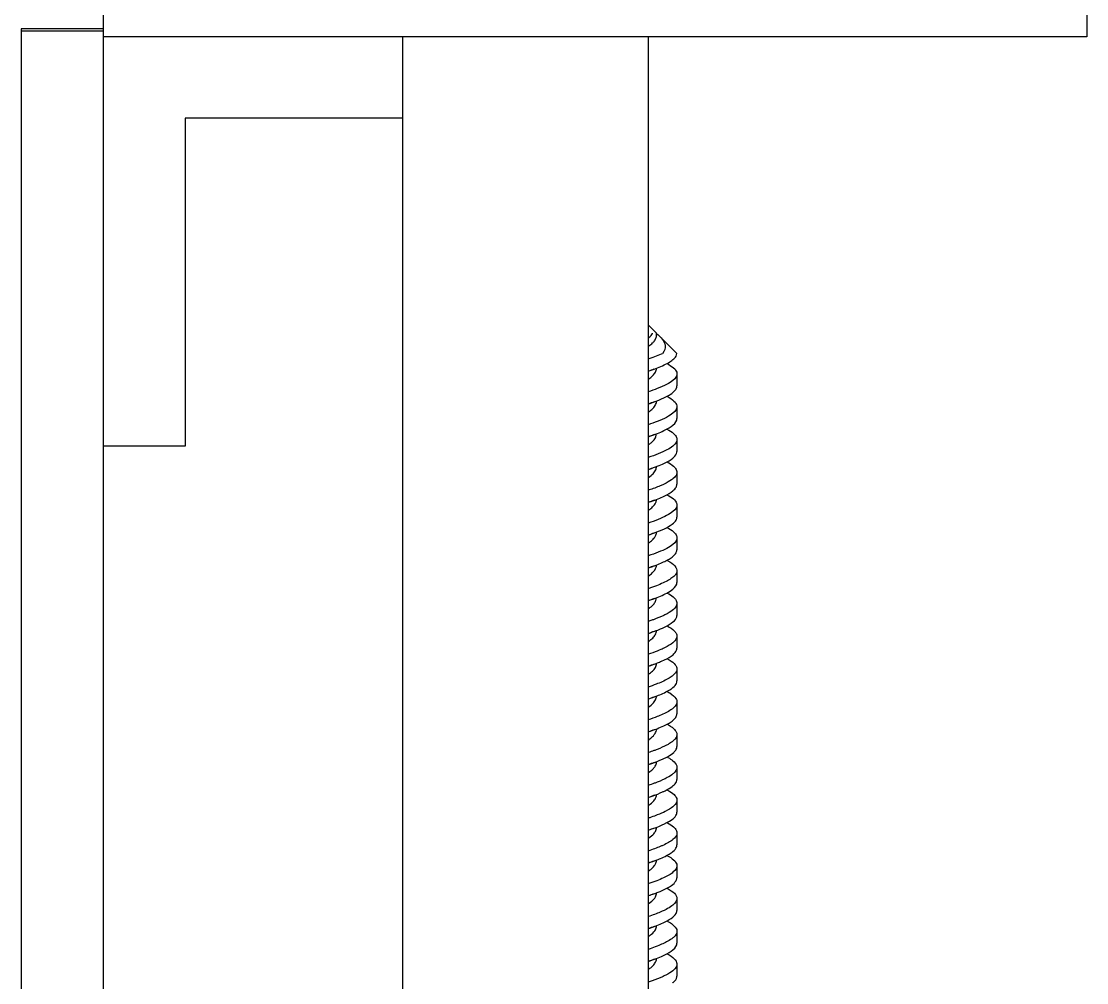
# Model space of a CAD drawing. Header units: millimetres. Extents: x 129 to 6329, y 33 to 3553.
# Drawn here: x 4500.9 to 4630.9, y 1367.8 to 1485.1 of the extents above; entities that cross this region are included whole.
import ezdxf

# ---------------------------------------------------------------- set-up
doc = ezdxf.new("R2010")
doc.units = ezdxf.units.MM
doc.layers.add('vistasIsometricas', color=255, linetype='Continuous')

msp = doc.modelspace()

# ---------------------------------------------------------------- linework, layer by layer
at = {"layer": 'vistasIsometricas', "extrusion": (0, 1, 0)}
for p, q in [((4510.879, 1493.218), (4510.879, 1483.218)), ((4630.879, 1493.204), (4630.879, 1483.204)), ((4500.879, 1484.192), (4500.879, 1483.89)), ((4510.879, 1484.192), (4500.879, 1484.192)), ((4500.879, 1483.89), (4500.879, 747.89)), ((4510.879, 1483.89), (4500.879, 1483.89)), ((4510.879, 1483.218), (4510.879, 747.89)), ((4630.879, 1483.204), (4526.879, 1483.204)), ((4547.379, 1483.204), (4547.379, 1143.298)), ((4577.379, 1483.204), (4577.379, 1143.298)), ((4547.379, 1473.28), (4520.879, 1473.28)), ((4520.879, 1473.28), (4520.879, 1433.28)), ((4577.379, 1448.072), (4578.379, 1447.072)), ((4578.379, 1446.773), (4578.379, 1447.072)), ((4578.784, 1446.667), (4580.824, 1444.627)), ((4578.379, 1442.773), (4578.379, 1442.793)), ((4580.879, 1442.103), (4580.879, 1440.639)), ((4578.379, 1438.773), (4578.379, 1438.793)), ((4580.879, 1438.103), (4580.879, 1436.639)), ((4578.379, 1434.773), (4578.379, 1434.793)), ((4580.879, 1434.103), (4580.879, 1432.639)), ((4520.879, 1433.28), (4510.879, 1433.28)), ((4578.379, 1430.773), (4578.379, 1430.793)), ((4580.879, 1430.103), (4580.879, 1428.639)), ((4578.379, 1426.773), (4578.379, 1426.793)), ((4580.879, 1426.103), (4580.879, 1424.639)), ((4578.379, 1422.773), (4578.379, 1422.793)), ((4580.879, 1422.103), (4580.879, 1420.639)), ((4578.379, 1418.773), (4578.379, 1418.793)), ((4580.879, 1418.103), (4580.879, 1416.639)), ((4578.379, 1414.773), (4578.379, 1414.793)), ((4580.879, 1414.103), (4580.879, 1412.639)), ((4578.379, 1410.773), (4578.379, 1410.793)), ((4580.879, 1410.103), (4580.879, 1408.639)), ((4578.379, 1406.773), (4578.379, 1406.793)), ((4580.879, 1406.103), (4580.879, 1404.639)), ((4578.379, 1402.773), (4578.379, 1402.793)), ((4580.879, 1402.103), (4580.879, 1400.639)), ((4578.379, 1398.773), (4578.379, 1398.793)), ((4580.879, 1398.103), (4580.879, 1396.639)), ((4578.379, 1394.773), (4578.379, 1394.793)), ((4580.879, 1394.103), (4580.879, 1392.639)), ((4578.379, 1390.773), (4578.379, 1390.793)), ((4580.879, 1390.103), (4580.879, 1388.639)), ((4578.379, 1386.773), (4578.379, 1386.793)), ((4580.879, 1386.103), (4580.879, 1384.639)), ((4578.379, 1382.773), (4578.379, 1382.793)), ((4580.879, 1382.097), (4580.879, 1380.639)), ((4578.379, 1378.773), (4578.379, 1378.793)), ((4580.879, 1378.103), (4580.879, 1376.639)), ((4578.379, 1374.773), (4578.379, 1374.793)), ((4580.879, 1374.103), (4580.879, 1372.639)), ((4578.379, 1370.773), (4578.379, 1370.793)), ((4580.879, 1370.103), (4580.879, 1368.639))]:
    msp.add_line(p, q, dxfattribs=at)
at = {"layer": 'vistasIsometricas', "extrusion": (-2e-16, 0, -1)}
msp.add_ellipse((4526.879, 1483.218), major_axis=(-16, 0), ratio=0.0008396, start_param=-1.5707963, end_param=0, dxfattribs=at)
at = {"layer": 'vistasIsometricas'}
for points, knots in [([(4577.379, 1446.504), (4577.661, 1446.684), (4577.836, 1446.864), (4577.909, 1447.044), (4577.912, 1447.053), (4577.915, 1447.061), (4577.918, 1447.07)], [0.77421128, 0.77421128, 0.77421128, 0.77421128, 0.98969642, 0.98969642, 0.98969642, 0.99999997, 0.99999997, 0.99999997, 0.99999997]), ([(4578.379, 1447.031), (4578.677, 1446.786), (4578.915, 1446.551), (4579.287, 1446.062), (4579.403, 1445.813), (4579.439, 1445.57)], [0.00540191, 0.00540191, 0.00540191, 0.00540191, 0.10021618, 0.10021618, 0.20733357, 0.20733357, 0.20733357, 0.20733357]), ([(4577.379, 1445.44), (4577.405, 1445.457), (4577.43, 1445.475), (4577.633, 1445.619), (4577.788, 1445.745), (4578.004, 1445.958), (4578.079, 1446.044), (4578.245, 1446.27), (4578.314, 1446.41), (4578.37, 1446.624), (4578.379, 1446.699), (4578.379, 1446.773)], [-0.2534794, -0.2534794, -0.2534794, -0.2534794, -0.24539884, -0.24539884, -0.18643883, -0.18643883, -0.14637632, -0.14637632, -0.08125487, -0.08125487, -0.0465278, -0.0465278, -0.0465278, -0.0465278]), ([(4579.125, 1444.567), (4578.653, 1444.354), (4578.097, 1444.142), (4577.44, 1443.919), (4577.41, 1443.909), (4577.379, 1443.899)], [0.0000096, 0.0000096, 0.0000096, 0.0000096, 0.12909557, 0.12909557, 0.13530116, 0.13530116, 0.13530116, 0.13530116]), ([(4580.391, 1443.837), (4580.563, 1443.98), (4580.691, 1444.123), (4580.772, 1444.266), (4580.831, 1444.368), (4580.865, 1444.47), (4580.875, 1444.572)], [0.9989421263, 0.9989421263, 0.9989421263, 0.9989421263, 0.9995591463, 0.9995591463, 0.9995591463, 1, 1, 1, 1]), ([(4577.379, 1442.435), (4578.04, 1442.657), (4578.624, 1442.878), (4579.388, 1443.222), (4579.63, 1443.343), (4580.057, 1443.589), (4580.241, 1443.713), (4580.391, 1443.837)], [2.96028793, 2.96028793, 2.96028793, 2.96028793, 3.09501925, 3.09501925, 3.16879974, 3.16879974, 3.24406535, 3.24406535, 3.24406535, 3.24406535]), ([(4579.658, 1443.371), (4580.328, 1443.012), (4580.746, 1442.654), (4580.851, 1442.295), (4580.868, 1442.237), (4580.877, 1442.179), (4580.879, 1442.121), (4580.886, 1441.848), (4580.721, 1441.575), (4580.391, 1441.301)], [0.0017410135, 0.0017410135, 0.0017410135, 0.0017410135, 0.0032917026, 0.0032917026, 0.0032917026, 0.0035418505, 0.0035418505, 0.0035418505, 0.0047224673, 0.0047224673, 0.0047224673, 0.0047224673]), ([(4577.379, 1441.44), (4577.526, 1441.54), (4577.658, 1441.64), (4577.873, 1441.826), (4577.96, 1441.911), (4578.159, 1442.138), (4578.25, 1442.278), (4578.338, 1442.496), (4578.359, 1442.573), (4578.376, 1442.691), (4578.379, 1442.732), (4578.379, 1442.773)], [-0.87609405, -0.87609405, -0.87609405, -0.87609405, -0.82945712, -0.82945712, -0.78959131, -0.78959131, -0.72408329, -0.72408329, -0.68831575, -0.68831575, -0.66915004, -0.66915004, -0.66915004, -0.66915004]), ([(4580.391, 1441.301), (4579.987, 1440.967), (4579.335, 1440.633), (4578.485, 1440.299), (4578.146, 1440.165), (4577.775, 1440.032), (4577.377, 1439.899)], [0.0047224673, 0.0047224673, 0.0047224673, 0.0047224673, 0.0061675514, 0.0061675514, 0.0061675514, 0.0067440666, 0.0067440666, 0.0067440666, 0.0067440666]), ([(4577.379, 1438.435), (4577.672, 1438.533), (4577.951, 1438.631), (4578.376, 1438.791), (4578.532, 1438.852), (4579.105, 1439.086), (4579.472, 1439.258), (4579.879, 1439.486), (4579.971, 1439.541), (4580.323, 1439.767), (4580.526, 1439.937), (4580.715, 1440.171), (4580.757, 1440.234), (4580.849, 1440.411), (4580.879, 1440.525), (4580.879, 1440.639)], [12.69212222, 12.69212222, 12.69212222, 12.69212222, 12.75187727, 12.75187727, 12.78895185, 12.78895185, 12.89351, 12.89351, 12.92701458, 12.92701458, 13.03046639, 13.03046639, 13.06867363, 13.06867363, 13.1378128, 13.1378128, 13.1378128, 13.1378128]), ([(4579.668, 1439.371), (4580.385, 1438.985), (4580.805, 1438.599), (4580.87, 1438.213), (4580.921, 1437.909), (4580.758, 1437.605), (4580.391, 1437.301)], [0.007521346, 0.007521346, 0.007521346, 0.007521346, 0.0091899577, 0.0091899577, 0.0091899577, 0.0105028088, 0.0105028088, 0.0105028088, 0.0105028088]), ([(4577.379, 1437.44), (4577.541, 1437.551), (4577.685, 1437.661), (4577.988, 1437.931), (4578.126, 1438.089), (4578.268, 1438.327), (4578.305, 1438.406), (4578.363, 1438.581), (4578.379, 1438.677), (4578.379, 1438.773)], [-1.49892341, -1.49892341, -1.49892341, -1.49892341, -1.44725551, -1.44725551, -1.37339691, -1.37339691, -1.33660292, -1.33660292, -1.29186216, -1.29186216, -1.29186216, -1.29186216]), ([(4580.391, 1437.301), (4579.987, 1436.967), (4579.335, 1436.633), (4578.485, 1436.299), (4578.146, 1436.165), (4577.775, 1436.032), (4577.377, 1435.899)], [0.0105028088, 0.0105028088, 0.0105028088, 0.0105028088, 0.0119478904, 0.0119478904, 0.0119478904, 0.0125244078, 0.0125244078, 0.0125244078, 0.0125244078]), ([(4577.379, 1434.435), (4577.444, 1434.457), (4577.509, 1434.478), (4578.228, 1434.726), (4578.803, 1434.95), (4579.751, 1435.396), (4580.123, 1435.616), (4580.391, 1435.837)], [2.96028009, 2.96028009, 2.96028009, 2.96028009, 2.97355277, 2.97355277, 3.11018399, 3.11018399, 3.24411302, 3.24411302, 3.24411302, 3.24411302]), ([(4579.656, 1435.371), (4580.317, 1435.017), (4580.718, 1434.672), (4580.838, 1434.336), (4580.859, 1434.275), (4580.872, 1434.214), (4580.877, 1434.154), (4580.9, 1433.863), (4580.725, 1433.579), (4580.391, 1433.301)], [0.0095689987, 0.0095689987, 0.0095689987, 0.0095689987, 0.0105472586, 0.0105472586, 0.0105472586, 0.0107245619, 0.0107245619, 0.0107245619, 0.011582005, 0.011582005, 0.011582005, 0.011582005]), ([(4577.379, 1433.44), (4577.394, 1433.45), (4577.408, 1433.46), (4577.536, 1433.549), (4577.64, 1433.627), (4577.924, 1433.866), (4578.074, 1434.026), (4578.238, 1434.27), (4578.283, 1434.355), (4578.358, 1434.551), (4578.379, 1434.662), (4578.379, 1434.773)], [-2.12063461, -2.12063461, -2.12063461, -2.12063461, -2.11600079, -2.11600079, -2.07927753, -2.07927753, -2.00483195, -2.00483195, -1.96547858, -1.96547858, -1.91368588, -1.91368588, -1.91368588, -1.91368588]), ([(4580.391, 1433.301), (4579.994, 1432.973), (4579.372, 1432.655), (4578.606, 1432.347), (4578.229, 1432.195), (4577.818, 1432.046), (4577.382, 1431.899)], [0.011582005, 0.011582005, 0.011582005, 0.011582005, 0.0125983697, 0.0125983697, 0.0125983697, 0.0130993724, 0.0130993724, 0.0130993724, 0.0130993724]), ([(4580.391, 1431.837), (4580.405, 1431.849), (4580.418, 1431.861), (4580.432, 1431.872), (4580.698, 1432.102), (4580.848, 1432.333), (4580.875, 1432.563), (4580.878, 1432.588), (4580.879, 1432.614), (4580.879, 1432.639)], [0.9816010729, 0.9816010729, 0.9816010729, 0.9816010729, 0.9816512849, 0.9816512849, 0.9816512849, 0.9826461578, 0.9826461578, 0.9826461578, 0.9827559699, 0.9827559699, 0.9827559699, 0.9827559699]), ([(4577.379, 1430.435), (4577.436, 1430.454), (4577.492, 1430.473), (4577.547, 1430.492), (4577.881, 1430.606), (4578.194, 1430.72), (4578.485, 1430.835), (4578.779, 1430.95), (4579.05, 1431.066), (4579.295, 1431.182), (4579.757, 1431.4), (4580.126, 1431.619), (4580.391, 1431.837)], [0.9795794528, 0.9795794528, 0.9795794528, 0.9795794528, 0.9796615219, 0.9796615219, 0.9796615219, 0.9801559865, 0.9801559865, 0.9801559865, 0.980656418, 0.980656418, 0.980656418, 0.9816010722, 0.9816010722, 0.9816010722, 0.9816010722]), ([(4579.672, 1431.371), (4579.755, 1431.327), (4579.833, 1431.283), (4580.199, 1431.065), (4580.428, 1430.892), (4580.636, 1430.669), (4580.677, 1430.62), (4580.832, 1430.402), (4580.888, 1430.234), (4580.874, 1429.993), (4580.858, 1429.922), (4580.763, 1429.676), (4580.627, 1429.503), (4580.363, 1429.278), (4580.297, 1429.226), (4579.984, 1429.001), (4579.68, 1428.829), (4579.204, 1428.602), (4579.086, 1428.549), (4578.571, 1428.326), (4578.126, 1428.156), (4577.551, 1427.957), (4577.466, 1427.928), (4577.379, 1427.899)], [2.67726249, 2.67726249, 2.67726249, 2.67726249, 2.70397338, 2.70397338, 2.8092261, 2.8092261, 2.83897373, 2.83897373, 2.94125189, 2.94125189, 2.984625, 2.984625, 3.08992972, 3.08992972, 3.12130008, 3.12130008, 3.22610519, 3.22610519, 3.25847443, 3.25847443, 3.36154717, 3.36154717, 3.37920471, 3.37920471, 3.37920471, 3.37920471]), ([(4577.379, 1429.44), (4577.454, 1429.491), (4577.524, 1429.542), (4577.784, 1429.74), (4577.943, 1429.886), (4578.136, 1430.116), (4578.194, 1430.198), (4578.324, 1430.429), (4578.37, 1430.577), (4578.379, 1430.741), (4578.379, 1430.757), (4578.379, 1430.773)], [-2.74360504, -2.74360504, -2.74360504, -2.74360504, -2.71989302, -2.71989302, -2.65147471, -2.65147471, -2.61308905, -2.61308905, -2.54407449, -2.54407449, -2.5366533, -2.5366533, -2.5366533, -2.5366533]), ([(4577.379, 1426.435), (4577.495, 1426.474), (4577.609, 1426.513), (4578.335, 1426.767), (4578.874, 1426.981), (4579.774, 1427.41), (4580.132, 1427.623), (4580.391, 1427.837)], [2.96038135, 2.96038135, 2.96038135, 2.96038135, 2.98401914, 2.98401914, 3.1144007, 3.1144007, 3.24418089, 3.24418089, 3.24418089, 3.24418089]), ([(4580.391, 1427.837), (4580.558, 1427.976), (4580.683, 1428.114), (4580.836, 1428.373), (4580.874, 1428.493), (4580.879, 1428.622), (4580.879, 1428.631), (4580.879, 1428.639)], [0.00001311, 0.00001311, 0.00001311, 0.00001311, 0.08390906, 0.08390906, 0.15684644, 0.15684644, 0.16202066, 0.16202066, 0.16202066, 0.16202066]), ([(4577.379, 1425.44), (4577.489, 1425.515), (4577.59, 1425.589), (4577.767, 1425.732), (4577.844, 1425.801), (4578.094, 1426.046), (4578.223, 1426.222), (4578.352, 1426.524), (4578.379, 1426.648), (4578.379, 1426.773)], [-3.36606846, -3.36606846, -3.36606846, -3.36606846, -3.33129276, -3.33129276, -3.29940148, -3.29940148, -3.21717923, -3.21717923, -3.15906343, -3.15906343, -3.15906343, -3.15906343]), ([(4579.656, 1427.371), (4580.317, 1427.017), (4580.718, 1426.672), (4580.838, 1426.336), (4580.859, 1426.275), (4580.872, 1426.214), (4580.877, 1426.154), (4580.9, 1425.863), (4580.725, 1425.579), (4580.391, 1425.301)], [0.021080107, 0.021080107, 0.021080107, 0.021080107, 0.0220483044, 0.0220483044, 0.0220483044, 0.0222238869, 0.0222238869, 0.0222238869, 0.023072565, 0.023072565, 0.023072565, 0.023072565]), ([(4580.391, 1425.301), (4579.988, 1424.968), (4579.354, 1424.646), (4578.573, 1424.333), (4578.204, 1424.186), (4577.805, 1424.041), (4577.382, 1423.899)], [0.023072565, 0.023072565, 0.023072565, 0.023072565, 0.0240933107, 0.0240933107, 0.0240933107, 0.024574517, 0.024574517, 0.024574517, 0.024574517]), ([(4577.379, 1422.435), (4577.836, 1422.588), (4578.257, 1422.741), (4578.789, 1422.957), (4578.935, 1423.018), (4579.461, 1423.253), (4579.792, 1423.425), (4580.144, 1423.652), (4580.223, 1423.707), (4580.519, 1423.932), (4580.681, 1424.102), (4580.812, 1424.337), (4580.839, 1424.401), (4580.871, 1424.523), (4580.879, 1424.581), (4580.879, 1424.639)], [9.44814804, 9.44814804, 9.44814804, 9.44814804, 9.54125802, 9.54125802, 9.57872709, 9.57872709, 9.68338471, 9.68338471, 9.71642785, 9.71642785, 9.81972257, 9.81972257, 9.85858395, 9.85858395, 9.89381515, 9.89381515, 9.89381515, 9.89381515]), ([(4577.379, 1421.44), (4577.481, 1421.509), (4577.575, 1421.579), (4577.827, 1421.78), (4577.964, 1421.911), (4578.157, 1422.142), (4578.223, 1422.243), (4578.337, 1422.474), (4578.372, 1422.604), (4578.379, 1422.747), (4578.379, 1422.76), (4578.379, 1422.773)], [-3.98938151, -3.98938151, -3.98938151, -3.98938151, -3.95700503, -3.95700503, -3.89593254, -3.89593254, -3.84914595, -3.84914595, -3.788401, -3.788401, -3.78241863, -3.78241863, -3.78241863, -3.78241863]), ([(4579.656, 1423.371), (4580.317, 1423.017), (4580.718, 1422.672), (4580.838, 1422.336), (4580.859, 1422.275), (4580.872, 1422.214), (4580.877, 1422.154), (4580.9, 1421.863), (4580.725, 1421.579), (4580.391, 1421.301)], [0.0268911805, 0.0268911805, 0.0268911805, 0.0268911805, 0.0278655786, 0.0278655786, 0.0278655786, 0.0280422592, 0.0280422592, 0.0280422592, 0.0288963731, 0.0288963731, 0.0288963731, 0.0288963731]), ([(4580.391, 1421.301), (4579.992, 1420.971), (4579.365, 1420.651), (4578.594, 1420.342), (4578.22, 1420.192), (4577.813, 1420.044), (4577.382, 1419.899)], [0.0288963731, 0.0288963731, 0.0288963731, 0.0288963731, 0.0299144003, 0.0299144003, 0.0299144003, 0.0304078971, 0.0304078971, 0.0304078971, 0.0304078971]), ([(4577.379, 1418.435), (4577.57, 1418.499), (4577.754, 1418.563), (4578.493, 1418.829), (4578.985, 1419.03), (4579.596, 1419.328), (4579.774, 1419.423), (4580.11, 1419.625), (4580.262, 1419.731), (4580.391, 1419.837)], [2.96031912, 2.96031912, 2.96031912, 2.96031912, 2.99918419, 2.99918419, 3.12158144, 3.12158144, 3.17971324, 3.17971324, 3.24396637, 3.24396637, 3.24396637, 3.24396637]), ([(4580.391, 1419.837), (4580.515, 1419.94), (4580.616, 1420.043), (4580.764, 1420.24), (4580.815, 1420.335), (4580.868, 1420.499), (4580.879, 1420.569), (4580.879, 1420.639)], [0.000016, 0.000016, 0.000016, 0.000016, 0.06233172, 0.06233172, 0.11956566, 0.11956566, 0.16201788, 0.16201788, 0.16201788, 0.16201788]), ([(4577.379, 1417.44), (4577.568, 1417.569), (4577.732, 1417.697), (4578.115, 1418.057), (4578.274, 1418.287), (4578.367, 1418.603), (4578.379, 1418.688), (4578.379, 1418.773)], [-4.61074554, -4.61074554, -4.61074554, -4.61074554, -4.55071099, -4.55071099, -4.44325834, -4.44325834, -4.40361277, -4.40361277, -4.40361277, -4.40361277]), ([(4579.672, 1419.371), (4579.712, 1419.35), (4579.75, 1419.329), (4579.788, 1419.308), (4579.961, 1419.21), (4580.116, 1419.113), (4580.249, 1419.015), (4580.564, 1418.785), (4580.764, 1418.554), (4580.842, 1418.324), (4580.92, 1418.094), (4580.875, 1417.864), (4580.711, 1417.634), (4580.631, 1417.523), (4580.524, 1417.412), (4580.39, 1417.301)], [0.0364230709, 0.0364230709, 0.0364230709, 0.0364230709, 0.0365143544, 0.0365143544, 0.0365143544, 0.0369364209, 0.0369364209, 0.0369364209, 0.0379312872, 0.0379312872, 0.0379312872, 0.0389261582, 0.0389261582, 0.0389261582, 0.0394045261, 0.0394045261, 0.0394045261, 0.0394045261]), ([(4580.39, 1417.301), (4580.246, 1417.182), (4580.07, 1417.062), (4579.865, 1416.943), (4579.47, 1416.713), (4578.964, 1416.483), (4578.367, 1416.253), (4578.061, 1416.135), (4577.73, 1416.017), (4577.379, 1415.899)], [0.0394045292, 0.0394045292, 0.0394045292, 0.0394045292, 0.0399210509, 0.0399210509, 0.0399210509, 0.0409159199, 0.0409159199, 0.0409159199, 0.0414260245, 0.0414260245, 0.0414260245, 0.0414260245]), ([(4577.379, 1414.435), (4577.564, 1414.497), (4577.743, 1414.559), (4577.917, 1414.621), (4577.951, 1414.633), (4577.984, 1414.645), (4578.017, 1414.657), (4578.639, 1414.884), (4579.185, 1415.114), (4579.628, 1415.348), (4579.935, 1415.509), (4580.191, 1415.673), (4580.391, 1415.837)], [0.9585033822, 0.9585033822, 0.9585033822, 0.9585033822, 0.9587714157, 0.9587714157, 0.9587714157, 0.9588227636, 0.9588227636, 0.9588227636, 0.959793049, 0.959793049, 0.959793049, 0.9604646178, 0.9604646178, 0.9604646178, 0.9604646178]), ([(4579.672, 1415.371), (4579.969, 1415.212), (4580.213, 1415.054), (4580.467, 1414.841), (4580.525, 1414.787), (4580.74, 1414.562), (4580.837, 1414.393), (4580.88, 1414.157), (4580.882, 1414.093), (4580.855, 1413.854), (4580.766, 1413.681), (4580.563, 1413.457), (4580.51, 1413.405), (4580.26, 1413.184), (4580.006, 1413.016), (4579.565, 1412.778), (4579.429, 1412.709), (4578.915, 1412.467), (4578.489, 1412.293), (4577.876, 1412.07), (4577.736, 1412.021), (4577.522, 1411.947), (4577.451, 1411.923), (4577.379, 1411.899)], [1.2041597, 1.2041597, 1.2041597, 1.2041597, 1.30044424, 1.30044424, 1.33320161, 1.33320161, 1.43640278, 1.43640278, 1.47567454, 1.47567454, 1.58072129, 1.58072129, 1.61185003, 1.61185003, 1.7145247, 1.7145247, 1.75609758, 1.75609758, 1.86140774, 1.86140774, 1.8914258, 1.8914258, 1.90609468, 1.90609468, 1.90609468, 1.90609468]), ([(4577.379, 1413.44), (4577.451, 1413.489), (4577.519, 1413.538), (4577.789, 1413.743), (4577.958, 1413.899), (4578.195, 1414.191), (4578.274, 1414.325), (4578.36, 1414.564), (4578.379, 1414.669), (4578.379, 1414.773)], [-5.23378137, -5.23378137, -5.23378137, -5.23378137, -5.2110518, -5.2110518, -5.13809167, -5.13809167, -5.07549123, -5.07549123, -5.02679394, -5.02679394, -5.02679394, -5.02679394]), ([(4577.379, 1410.435), (4577.47, 1410.465), (4577.56, 1410.496), (4577.648, 1410.526), (4578.145, 1410.699), (4578.605, 1410.874), (4579.012, 1411.053), (4579.136, 1411.107), (4579.254, 1411.162), (4579.368, 1411.217), (4579.788, 1411.42), (4580.136, 1411.627), (4580.391, 1411.837)], [0.9545991785, 0.9545991785, 0.9545991785, 0.9545991785, 0.954717483, 0.954717483, 0.954717483, 0.9553821445, 0.9553821445, 0.9553821445, 0.9555842124, 0.9555842124, 0.9555842124, 0.9563317103, 0.9563317103, 0.9563317103, 0.9563317103]), ([(4580.391, 1411.837), (4580.644, 1412.047), (4580.8, 1412.256), (4580.871, 1412.524), (4580.879, 1412.581), (4580.879, 1412.639)], [0.00001379, 0.00001379, 0.00001379, 0.00001379, 0.1271117, 0.1271117, 0.1621357, 0.1621357, 0.1621357, 0.1621357]), ([(4578.013, 1409.972), (4578.139, 1410.111), (4578.233, 1410.25), (4578.338, 1410.489), (4578.365, 1410.588), (4578.378, 1410.716), (4578.379, 1410.745), (4578.379, 1410.773)], [-5.77393127, -5.77393127, -5.77393127, -5.77393127, -5.70909002, -5.70909002, -5.66289831, -5.66289831, -5.64958948, -5.64958948, -5.64958948, -5.64958948]), ([(4579.672, 1411.371), (4580.052, 1411.168), (4580.352, 1410.961), (4580.558, 1410.753), (4580.644, 1410.665), (4580.714, 1410.577), (4580.766, 1410.488), (4580.848, 1410.347), (4580.887, 1410.205), (4580.878, 1410.062), (4580.863, 1409.835), (4580.729, 1409.604), (4580.471, 1409.371), (4580.446, 1409.348), (4580.419, 1409.325), (4580.391, 1409.301)], [0.0497780278, 0.0497780278, 0.0497780278, 0.0497780278, 0.0506872721, 0.0506872721, 0.0506872721, 0.0510695768, 0.0510695768, 0.0510695768, 0.0516763509, 0.0516763509, 0.0516763509, 0.0526400248, 0.0526400248, 0.0526400248, 0.0527360168, 0.0527360168, 0.0527360168, 0.0527360168]), ([(4577.379, 1409.44), (4577.454, 1409.491), (4577.525, 1409.542), (4577.758, 1409.72), (4577.898, 1409.846), (4578.013, 1409.972)], [-0.082599912, -0.082599912, -0.082599912, -0.082599912, -0.05879287, -0.05879287, -0.000001, -0.000001, -0.000001, -0.000001]), ([(4580.391, 1409.301), (4580.143, 1409.097), (4579.801, 1408.89), (4579.368, 1408.681), (4579.173, 1408.587), (4578.96, 1408.492), (4578.73, 1408.397), (4578.403, 1408.263), (4578.042, 1408.127), (4577.648, 1407.99), (4577.56, 1407.96), (4577.47, 1407.929), (4577.379, 1407.899)], [0.0527360177, 0.0527360177, 0.0527360177, 0.0527360177, 0.0535801796, 0.0535801796, 0.0535801796, 0.0539597521, 0.0539597521, 0.0539597521, 0.054498472, 0.054498472, 0.054498472, 0.0546190081, 0.0546190081, 0.0546190081, 0.0546190081]), ([(4577.379, 1406.435), (4577.787, 1406.572), (4578.166, 1406.708), (4578.685, 1406.914), (4578.85, 1406.982), (4579.478, 1407.257), (4579.869, 1407.464), (4580.341, 1407.789), (4580.482, 1407.907), (4580.713, 1408.155), (4580.796, 1408.285), (4580.866, 1408.489), (4580.879, 1408.564), (4580.879, 1408.639)], [6.20427568, 6.20427568, 6.20427568, 6.20427568, 6.28743171, 6.28743171, 6.32879304, 6.32879304, 6.45437168, 6.45437168, 6.52596576, 6.52596576, 6.60461812, 6.60461812, 6.65001939, 6.65001939, 6.65001939, 6.65001939]), ([(4577.379, 1405.44), (4577.433, 1405.477), (4577.485, 1405.514), (4577.708, 1405.678), (4577.856, 1405.806), (4578.053, 1406.014), (4578.119, 1406.094), (4578.28, 1406.33), (4578.346, 1406.486), (4578.376, 1406.686), (4578.379, 1406.729), (4578.379, 1406.773)], [-0.70494346, -0.70494346, -0.70494346, -0.70494346, -0.68778599, -0.68778599, -0.6282546, -0.6282546, -0.59105048, -0.59105048, -0.51837713, -0.51837713, -0.49799592, -0.49799592, -0.49799592, -0.49799592]), ([(4579.672, 1407.371), (4579.709, 1407.351), (4579.745, 1407.332), (4579.78, 1407.312), (4579.832, 1407.283), (4579.881, 1407.254), (4579.929, 1407.226), (4580.266, 1407.023), (4580.516, 1406.822), (4580.674, 1406.621), (4580.77, 1406.5), (4580.832, 1406.378), (4580.861, 1406.257), (4580.887, 1406.148), (4580.885, 1406.039), (4580.856, 1405.931), (4580.801, 1405.72), (4580.643, 1405.51), (4580.391, 1405.301)], [0.0531172716, 0.0531172716, 0.0531172716, 0.0531172716, 0.0531993371, 0.0531993371, 0.0531993371, 0.0533192654, 0.0533192654, 0.0533192654, 0.0541625174, 0.0541625174, 0.0541625174, 0.0546750082, 0.0546750082, 0.0546750082, 0.0551355077, 0.0551355077, 0.0551355077, 0.0560307511, 0.0560307511, 0.0560307511, 0.0560307511]), ([(4580.391, 1405.301), (4580.366, 1405.281), (4580.34, 1405.261), (4580.314, 1405.24), (4580.013, 1405.009), (4579.598, 1404.778), (4579.086, 1404.55), (4578.852, 1404.445), (4578.598, 1404.341), (4578.327, 1404.237), (4578.031, 1404.124), (4577.714, 1404.011), (4577.379, 1403.899)], [0.0560307521, 0.0560307521, 0.0560307521, 0.0560307521, 0.0561185684, 0.0561185684, 0.0561185684, 0.057112053, 0.057112053, 0.057112053, 0.05756519, 0.05756519, 0.05756519, 0.0580588526, 0.0580588526, 0.0580588526, 0.0580588526]), ([(4580.391, 1403.837), (4580.598, 1404.009), (4580.741, 1404.18), (4580.858, 1404.448), (4580.879, 1404.544), (4580.879, 1404.639)], [0.00001784, 0.00001784, 0.00001784, 0.00001784, 0.10408179, 0.10408179, 0.1620904, 0.1620904, 0.1620904, 0.1620904]), ([(4577.379, 1402.435), (4577.776, 1402.568), (4578.146, 1402.701), (4578.485, 1402.834), (4578.587, 1402.874), (4578.686, 1402.914), (4578.781, 1402.954), (4579.334, 1403.184), (4579.789, 1403.415), (4580.131, 1403.645), (4580.226, 1403.709), (4580.313, 1403.773), (4580.391, 1403.837)], [0.9391170836, 0.9391170836, 0.9391170836, 0.9391170836, 0.9396935347, 0.9396935347, 0.9396935347, 0.9398663557, 0.9398663557, 0.9398663557, 0.9408612307, 0.9408612307, 0.9408612307, 0.9411386232, 0.9411386232, 0.9411386232, 0.9411386232]), ([(4577.379, 1401.44), (4577.64, 1401.618), (4577.852, 1401.795), (4578.159, 1402.133), (4578.262, 1402.293), (4578.348, 1402.529), (4578.366, 1402.604), (4578.377, 1402.711), (4578.379, 1402.742), (4578.379, 1402.773)], [-1.3276816, -1.3276816, -1.3276816, -1.3276816, -1.24498725, -1.24498725, -1.1702525, -1.1702525, -1.13523199, -1.13523199, -1.12069015, -1.12069015, -1.12069015, -1.12069015]), ([(4579.672, 1403.371), (4579.712, 1403.35), (4579.75, 1403.329), (4579.788, 1403.308), (4579.863, 1403.266), (4579.934, 1403.223), (4580.002, 1403.181), (4580.371, 1402.951), (4580.628, 1402.721), (4580.764, 1402.49), (4580.801, 1402.428), (4580.829, 1402.367), (4580.848, 1402.305), (4580.9, 1402.136), (4580.887, 1401.968), (4580.809, 1401.8), (4580.731, 1401.634), (4580.591, 1401.468), (4580.391, 1401.302)], [0.0595446425, 0.0595446425, 0.0595446425, 0.0595446425, 0.0596357316, 0.0596357316, 0.0596357316, 0.0598187207, 0.0598187207, 0.0598187207, 0.0608135972, 0.0608135972, 0.0608135972, 0.061080821, 0.061080821, 0.061080821, 0.0618084901, 0.0618084901, 0.0618084901, 0.0625259104, 0.0625259104, 0.0625259104, 0.0625259104]), ([(4580.391, 1401.302), (4580.313, 1401.237), (4580.226, 1401.173), (4580.131, 1401.109), (4579.789, 1400.879), (4579.334, 1400.649), (4578.781, 1400.419), (4578.686, 1400.379), (4578.587, 1400.339), (4578.485, 1400.299), (4578.146, 1400.165), (4577.776, 1400.032), (4577.379, 1399.899)], [0.0625259104, 0.0625259104, 0.0625259104, 0.0625259104, 0.0628033698, 0.0628033698, 0.0628033698, 0.0637982441, 0.0637982441, 0.0637982441, 0.0639710022, 0.0639710022, 0.0639710022, 0.0645475206, 0.0645475206, 0.0645475206, 0.0645475206]), ([(4580.391, 1399.837), (4580.538, 1399.96), (4580.653, 1400.082), (4580.735, 1400.204), (4580.831, 1400.349), (4580.879, 1400.494), (4580.879, 1400.639)], [0.9355096662, 0.9355096662, 0.9355096662, 0.9355096662, 0.9360376858, 0.9360376858, 0.9360376858, 0.936662651, 0.936662651, 0.936662651, 0.936662651]), ([(4577.379, 1398.435), (4577.765, 1398.564), (4578.125, 1398.694), (4578.457, 1398.823), (4579.044, 1399.053), (4579.539, 1399.283), (4579.924, 1399.514), (4580.104, 1399.622), (4580.26, 1399.729), (4580.391, 1399.837)], [0.9334841287, 0.9334841287, 0.9334841287, 0.9334841287, 0.9340464886, 0.9340464886, 0.9340464886, 0.9350431998, 0.9350431998, 0.9350431998, 0.9355096633, 0.9355096633, 0.9355096633, 0.9355096633]), ([(4579.672, 1399.371), (4579.734, 1399.338), (4579.794, 1399.305), (4580.014, 1399.178), (4580.157, 1399.084), (4580.45, 1398.864), (4580.584, 1398.738), (4580.764, 1398.505), (4580.821, 1398.398), (4580.88, 1398.193), (4580.886, 1398.096), (4580.849, 1397.864), (4580.786, 1397.73), (4580.606, 1397.497), (4580.509, 1397.399), (4580.274, 1397.205), (4580.136, 1397.108), (4579.869, 1396.943), (4579.749, 1396.876), (4579.29, 1396.634), (4578.9, 1396.461), (4578.332, 1396.239), (4578.203, 1396.19), (4577.85, 1396.06), (4577.619, 1395.979), (4577.379, 1395.899)], [1.20381654, 1.20381654, 1.20381654, 1.20381654, 1.22397014, 1.22397014, 1.28076376, 1.28076376, 1.35717566, 1.35717566, 1.42216466, 1.42216466, 1.48104197, 1.48104197, 1.56263502, 1.56263502, 1.62199684, 1.62199684, 1.68070874, 1.68070874, 1.7217277, 1.7217277, 1.82699991, 1.82699991, 1.85659145, 1.85659145, 1.90560043, 1.90560043, 1.90560043, 1.90560043]), ([(4577.379, 1397.44), (4577.451, 1397.489), (4577.52, 1397.538), (4577.752, 1397.715), (4577.894, 1397.841), (4578.169, 1398.143), (4578.278, 1398.318), (4578.364, 1398.586), (4578.379, 1398.68), (4578.379, 1398.773)], [-7.72361977, -7.72361977, -7.72361977, -7.72361977, -7.70069139, -7.70069139, -7.64156768, -7.64156768, -7.56018208, -7.56018208, -7.51663188, -7.51663188, -7.51663188, -7.51663188]), ([(4577.379, 1394.435), (4577.484, 1394.47), (4577.587, 1394.505), (4577.846, 1394.595), (4577.999, 1394.65), (4578.612, 1394.878), (4579.025, 1395.05), (4579.507, 1395.284), (4579.626, 1395.345), (4580.048, 1395.578), (4580.299, 1395.748), (4580.539, 1395.97), (4580.588, 1396.02), (4580.782, 1396.244), (4580.864, 1396.417), (4580.879, 1396.607), (4580.879, 1396.623), (4580.879, 1396.639)], [1.33829613, 1.33829613, 1.33829613, 1.33829613, 1.35965021, 1.35965021, 1.39308563, 1.39308563, 1.49765532, 1.49765532, 1.53478988, 1.53478988, 1.63849229, 1.63849229, 1.66889096, 1.66889096, 1.77421354, 1.77421354, 1.78395654, 1.78395654, 1.78395654, 1.78395654]), ([(4579.672, 1395.371), (4579.712, 1395.35), (4579.75, 1395.329), (4579.788, 1395.308), (4580.018, 1395.178), (4580.215, 1395.048), (4580.374, 1394.919), (4580.625, 1394.714), (4580.785, 1394.509), (4580.848, 1394.305), (4580.856, 1394.279), (4580.862, 1394.254), (4580.867, 1394.228), (4580.911, 1393.998), (4580.833, 1393.767), (4580.635, 1393.537), (4580.567, 1393.459), (4580.486, 1393.38), (4580.391, 1393.301)], [0.0711052232, 0.0711052232, 0.0711052232, 0.0711052232, 0.0711964229, 0.0711964229, 0.0711964229, 0.0717572546, 0.0717572546, 0.0717572546, 0.0726415102, 0.0726415102, 0.0726415102, 0.0727521244, 0.0727521244, 0.0727521244, 0.0737469988, 0.0737469988, 0.0737469988, 0.0740865975, 0.0740865975, 0.0740865975, 0.0740865975]), ([(4577.379, 1393.44), (4577.45, 1393.488), (4577.517, 1393.536), (4577.752, 1393.715), (4577.897, 1393.844), (4578.098, 1394.066), (4578.166, 1394.157), (4578.323, 1394.419), (4578.376, 1394.589), (4578.379, 1394.764), (4578.379, 1394.769), (4578.379, 1394.773)], [-2.57278079, -2.57278079, -2.57278079, -2.57278079, -2.55031662, -2.55031662, -2.48977761, -2.48977761, -2.44735347, -2.44735347, -2.3678376, -2.3678376, -2.36581029, -2.36581029, -2.36581029, -2.36581029]), ([(4580.391, 1393.301), (4580.207, 1393.15), (4579.974, 1392.998), (4579.693, 1392.847), (4579.355, 1392.664), (4578.949, 1392.481), (4578.485, 1392.299), (4578.365, 1392.251), (4578.24, 1392.204), (4578.112, 1392.156), (4577.879, 1392.071), (4577.635, 1391.985), (4577.379, 1391.899)], [0.0740865981, 0.0740865981, 0.0740865981, 0.0740865981, 0.0747418914, 0.0747418914, 0.0747418914, 0.0755316909, 0.0755316909, 0.0755316909, 0.0757367662, 0.0757367662, 0.0757367662, 0.0761081295, 0.0761081295, 0.0761081295, 0.0761081295]), ([(4577.379, 1390.435), (4577.542, 1390.489), (4577.7, 1390.544), (4578.328, 1390.768), (4578.755, 1390.936), (4579.238, 1391.154), (4579.342, 1391.203), (4579.793, 1391.426), (4580.084, 1391.6), (4580.397, 1391.84), (4580.475, 1391.907), (4580.713, 1392.144), (4580.82, 1392.313), (4580.873, 1392.535), (4580.879, 1392.587), (4580.879, 1392.639)], [2.96028727, 2.96028727, 2.96028727, 2.96028727, 2.9934703, 2.9934703, 3.09579739, 3.09579739, 3.12574809, 3.12574809, 3.2309709, 3.2309709, 3.27152566, 3.27152566, 3.37442594, 3.37442594, 3.40593074, 3.40593074, 3.40593074, 3.40593074]), ([(4579.672, 1391.371), (4579.712, 1391.35), (4579.75, 1391.329), (4579.788, 1391.308), (4580.096, 1391.134), (4580.343, 1390.961), (4580.523, 1390.787), (4580.689, 1390.627), (4580.798, 1390.466), (4580.848, 1390.305), (4580.869, 1390.235), (4580.88, 1390.166), (4580.879, 1390.097), (4580.877, 1389.867), (4580.752, 1389.636), (4580.509, 1389.406), (4580.472, 1389.371), (4580.433, 1389.336), (4580.391, 1389.302)], [0.0768856097, 0.0768856097, 0.0768856097, 0.0768856097, 0.0769767852, 0.0769767852, 0.0769767852, 0.0777265506, 0.0777265506, 0.0777265506, 0.0784218722, 0.0784218722, 0.0784218722, 0.0787214328, 0.0787214328, 0.0787214328, 0.079716306, 0.079716306, 0.079716306, 0.0798669593, 0.0798669593, 0.0798669593, 0.0798669593]), ([(4577.379, 1389.44), (4577.467, 1389.5), (4577.549, 1389.56), (4577.849, 1389.793), (4578.025, 1389.967), (4578.24, 1390.266), (4578.304, 1390.391), (4578.365, 1390.599), (4578.378, 1390.681), (4578.379, 1390.766), (4578.379, 1390.77), (4578.379, 1390.773)], [-3.19489168, -3.19489168, -3.19489168, -3.19489168, -3.16703127, -3.16703127, -3.0860688, -3.0860688, -3.02772346, -3.02772346, -2.98958216, -2.98958216, -2.98793108, -2.98793108, -2.98793108, -2.98793108]), ([(4580.391, 1389.302), (4580.154, 1389.106), (4579.835, 1388.911), (4579.439, 1388.716), (4579.158, 1388.577), (4578.838, 1388.438), (4578.485, 1388.299), (4578.253, 1388.208), (4578.007, 1388.116), (4577.748, 1388.025), (4577.628, 1387.983), (4577.505, 1387.941), (4577.379, 1387.899)], [0.0798669593, 0.0798669593, 0.0798669593, 0.0798669593, 0.0807111846, 0.0807111846, 0.0807111846, 0.0813120461, 0.0813120461, 0.0813120461, 0.0817060743, 0.0817060743, 0.0817060743, 0.0818885586, 0.0818885586, 0.0818885586, 0.0818885586]), ([(4577.379, 1386.435), (4577.457, 1386.461), (4577.534, 1386.487), (4577.911, 1386.617), (4578.195, 1386.721), (4578.719, 1386.926), (4578.958, 1387.027), (4579.292, 1387.179), (4579.4, 1387.231), (4579.845, 1387.456), (4580.128, 1387.628), (4580.413, 1387.855), (4580.474, 1387.908), (4580.703, 1388.131), (4580.813, 1388.3), (4580.872, 1388.527), (4580.879, 1388.583), (4580.879, 1388.639)], [1.33805075, 1.33805075, 1.33805075, 1.33805075, 1.35388663, 1.35388663, 1.41700153, 1.41700153, 1.47812028, 1.47812028, 1.5095368, 1.5095368, 1.61437639, 1.61437639, 1.64657496, 1.64657496, 1.74959187, 1.74959187, 1.78365596, 1.78365596, 1.78365596, 1.78365596]), ([(4579.672, 1387.371), (4579.687, 1387.363), (4579.702, 1387.355), (4579.717, 1387.347), (4580.018, 1387.183), (4580.269, 1387.015), (4580.461, 1386.845), (4580.531, 1386.782), (4580.592, 1386.72), (4580.646, 1386.656), (4580.801, 1386.472), (4580.882, 1386.284), (4580.879, 1386.093), (4580.878, 1386.05), (4580.873, 1386.008), (4580.865, 1385.966), (4580.819, 1385.749), (4580.664, 1385.527), (4580.391, 1385.301)], [0.0867242458, 0.0867242458, 0.0867242458, 0.0867242458, 0.0867571121, 0.0867571121, 0.0867571121, 0.0874215838, 0.0874215838, 0.0874215838, 0.0876650135, 0.0876650135, 0.0876650135, 0.0883740794, 0.0883740794, 0.0883740794, 0.0885300415, 0.0885300415, 0.0885300415, 0.089326575, 0.089326575, 0.089326575, 0.089326575]), ([(4577.379, 1385.44), (4577.406, 1385.458), (4577.432, 1385.476), (4577.701, 1385.667), (4577.898, 1385.838), (4578.156, 1386.136), (4578.238, 1386.262), (4578.333, 1386.476), (4578.358, 1386.564), (4578.376, 1386.693), (4578.379, 1386.733), (4578.379, 1386.773)], [-3.81762504, -3.81762504, -3.81762504, -3.81762504, -3.80911845, -3.80911845, -3.72907115, -3.72907115, -3.67037811, -3.67037811, -3.62942848, -3.62942848, -3.61066725, -3.61066725, -3.61066725, -3.61066725]), ([(4580.391, 1385.301), (4580.38, 1385.293), (4580.369, 1385.284), (4580.358, 1385.275), (4580.076, 1385.049), (4579.677, 1384.819), (4579.163, 1384.584), (4579.06, 1384.537), (4578.952, 1384.49), (4578.84, 1384.443), (4578.416, 1384.264), (4577.927, 1384.083), (4577.379, 1383.899)], [0.0893265754, 0.0893265754, 0.0893265754, 0.0893265754, 0.0893577527, 0.0893577527, 0.0893577527, 0.0901525968, 0.0901525968, 0.0901525968, 0.0903117536, 0.0903117536, 0.0903117536, 0.0909133627, 0.0909133627, 0.0909133627, 0.0909133627]), ([(4580.39, 1383.837), (4580.605, 1384.015), (4580.751, 1384.193), (4580.824, 1384.37), (4580.861, 1384.46), (4580.879, 1384.55), (4580.879, 1384.639)], [0.9122368697, 0.9122368697, 0.9122368697, 0.9122368697, 0.9130046198, 0.9130046198, 0.9130046198, 0.9133918399, 0.9133918399, 0.9133918399, 0.9133918399]), ([(4577.379, 1382.435), (4577.776, 1382.568), (4578.146, 1382.701), (4578.485, 1382.834), (4578.616, 1382.886), (4578.743, 1382.938), (4578.864, 1382.989), (4579.407, 1383.219), (4579.851, 1383.449), (4580.182, 1383.68), (4580.257, 1383.732), (4580.327, 1383.785), (4580.39, 1383.837)], [0.9102153536, 0.9102153536, 0.9102153536, 0.9102153536, 0.9107917819, 0.9107917819, 0.9107917819, 0.9110148598, 0.9110148598, 0.9110148598, 0.912009735, 0.912009735, 0.912009735, 0.9122368697, 0.9122368697, 0.9122368697, 0.9122368697]), ([(4579.656, 1383.371), (4580.341, 1383.004), (4580.749, 1382.645), (4580.851, 1382.293), (4580.862, 1382.256), (4580.87, 1382.218), (4580.875, 1382.181), (4580.91, 1381.882), (4580.738, 1381.589), (4580.391, 1381.301)], [0.0862817883, 0.0862817883, 0.0862817883, 0.0862817883, 0.0875961868, 0.0875961868, 0.0875961868, 0.0877371334, 0.0877371334, 0.0877371334, 0.0888614471, 0.0888614471, 0.0888614471, 0.0888614471]), ([(4577.379, 1381.44), (4577.595, 1381.587), (4577.778, 1381.734), (4578.058, 1382.012), (4578.161, 1382.143), (4578.289, 1382.366), (4578.327, 1382.458), (4578.37, 1382.625), (4578.379, 1382.699), (4578.379, 1382.773)], [-1.95029725, -1.95029725, -1.95029725, -1.95029725, -1.88166362, -1.88166362, -1.82086631, -1.82086631, -1.77781307, -1.77781307, -1.74331756, -1.74331756, -1.74331756, -1.74331756]), ([(4580.391, 1381.301), (4580.115, 1381.074), (4579.728, 1380.847), (4578.734, 1380.385), (4578.127, 1380.151), (4577.416, 1379.911), (4577.397, 1379.905), (4577.379, 1379.899)], [0.00001505, 0.00001505, 0.00001505, 0.00001505, 0.13806067, 0.13806067, 0.28016664, 0.28016664, 0.28388811, 0.28388811, 0.28388811, 0.28388811]), ([(4577.379, 1378.435), (4577.775, 1378.567), (4578.143, 1378.7), (4578.639, 1378.895), (4578.791, 1378.957), (4579.335, 1379.192), (4579.68, 1379.364), (4580.052, 1379.591), (4580.134, 1379.645), (4580.45, 1379.87), (4580.627, 1380.04), (4580.781, 1380.275), (4580.814, 1380.34), (4580.865, 1380.483), (4580.879, 1380.561), (4580.879, 1380.639)], [1.33850913, 1.33850913, 1.33850913, 1.33850913, 1.41912943, 1.41912943, 1.45675273, 1.45675273, 1.56145138, 1.56145138, 1.5943201, 1.5943201, 1.69755982, 1.69755982, 1.73666967, 1.73666967, 1.7841929, 1.7841929, 1.7841929, 1.7841929]), ([(4579.672, 1379.371), (4580.435, 1378.961), (4580.892, 1378.532), (4580.879, 1378.084), (4580.871, 1377.829), (4580.713, 1377.568), (4580.391, 1377.301)], [0.098200548, 0.098200548, 0.098200548, 0.098200548, 0.0998722815, 0.0998722815, 0.0998722815, 0.1008206107, 0.1008206107, 0.1008206107, 0.1008206107]), ([(4577.379, 1377.44), (4577.417, 1377.466), (4577.454, 1377.492), (4577.729, 1377.69), (4577.922, 1377.862), (4578.216, 1378.212), (4578.313, 1378.389), (4578.371, 1378.636), (4578.379, 1378.705), (4578.379, 1378.773)], [-5.06300863, -5.06300863, -5.06300863, -5.06300863, -5.05097746, -5.05097746, -4.97078671, -4.97078671, -4.88791992, -4.88791992, -4.85599094, -4.85599094, -4.85599094, -4.85599094]), ([(4580.391, 1377.301), (4580.053, 1377.022), (4579.533, 1376.735), (4578.838, 1376.442), (4578.414, 1376.264), (4577.921, 1376.082), (4577.37, 1375.899)], [0.1008206107, 0.1008206107, 0.1008206107, 0.1008206107, 0.1018141252, 0.1018141252, 0.1018141252, 0.1024195625, 0.1024195625, 0.1024195625, 0.1024195625]), ([(4577.379, 1374.435), (4577.519, 1374.482), (4577.656, 1374.529), (4578.392, 1374.789), (4578.92, 1375.001), (4579.793, 1375.422), (4580.139, 1375.629), (4580.391, 1375.837)], [4.58255498, 4.58255498, 4.58255498, 4.58255498, 4.61116024, 4.61116024, 4.74015286, 4.74015286, 4.86633674, 4.86633674, 4.86633674, 4.86633674]), ([(4580.391, 1375.837), (4580.507, 1375.934), (4580.603, 1376.03), (4580.75, 1376.219), (4580.803, 1376.311), (4580.865, 1376.482), (4580.879, 1376.56), (4580.879, 1376.639)], [0.00000368, 0.00000368, 0.00000368, 0.00000368, 0.05844327, 0.05844327, 0.11417057, 0.11417057, 0.16201033, 0.16201033, 0.16201033, 0.16201033]), ([(4577.379, 1373.44), (4577.436, 1373.479), (4577.49, 1373.517), (4577.633, 1373.623), (4577.716, 1373.69), (4577.996, 1373.935), (4578.148, 1374.114), (4578.332, 1374.447), (4578.376, 1374.601), (4578.379, 1374.761), (4578.379, 1374.767), (4578.379, 1374.773)], [-5.68483926, -5.68483926, -5.68483926, -5.68483926, -5.66683978, -5.66683978, -5.63571231, -5.63571231, -5.55244491, -5.55244491, -5.48056704, -5.48056704, -5.47785109, -5.47785109, -5.47785109, -5.47785109]), ([(4579.672, 1375.371), (4579.712, 1375.35), (4579.75, 1375.329), (4579.788, 1375.308), (4579.998, 1375.19), (4580.179, 1375.072), (4580.33, 1374.954), (4580.607, 1374.737), (4580.781, 1374.521), (4580.848, 1374.305), (4580.852, 1374.291), (4580.856, 1374.277), (4580.86, 1374.263), (4580.916, 1374.033), (4580.85, 1373.802), (4580.664, 1373.572), (4580.591, 1373.482), (4580.5, 1373.392), (4580.39, 1373.301)], [0.1000069441, 0.1000069441, 0.1000069441, 0.1000069441, 0.1000981886, 0.1000981886, 0.1000981886, 0.1006087449, 0.1006087449, 0.1006087449, 0.1015432777, 0.1015432777, 0.1015432777, 0.1016036138, 0.1016036138, 0.1016036138, 0.1025984878, 0.1025984878, 0.1025984878, 0.1029883668, 0.1029883668, 0.1029883668, 0.1029883668]), ([(4580.39, 1373.301), (4580.221, 1373.161), (4580.009, 1373.021), (4579.757, 1372.882), (4579.407, 1372.687), (4578.979, 1372.493), (4578.485, 1372.299), (4578.394, 1372.263), (4578.301, 1372.227), (4578.205, 1372.191), (4577.945, 1372.094), (4577.669, 1371.996), (4577.379, 1371.899)], [0.1029883693, 0.1029883693, 0.1029883693, 0.1029883693, 0.1035933843, 0.1035933843, 0.1035933843, 0.1044334551, 0.1044334551, 0.1044334551, 0.1045882585, 0.1045882585, 0.1045882585, 0.105009884, 0.105009884, 0.105009884, 0.105009884]), ([(4577.379, 1370.435), (4577.464, 1370.463), (4577.548, 1370.492), (4577.978, 1370.641), (4578.302, 1370.761), (4578.87, 1370.989), (4579.117, 1371.096), (4579.783, 1371.415), (4580.135, 1371.626), (4580.391, 1371.837)], [2.96020684, 2.96020684, 2.96020684, 2.96020684, 2.97758535, 2.97758535, 3.05040281, 3.05040281, 3.11579923, 3.11579923, 3.24388251, 3.24388251, 3.24388251, 3.24388251]), ([(4577.379, 1369.44), (4577.415, 1369.464), (4577.45, 1369.489), (4577.626, 1369.615), (4577.752, 1369.717), (4578.003, 1369.951), (4578.117, 1370.084), (4578.258, 1370.306), (4578.302, 1370.396), (4578.363, 1370.582), (4578.379, 1370.677), (4578.379, 1370.773)], [-6.30769985, -6.30769985, -6.30769985, -6.30769985, -6.29626824, -6.29626824, -6.24889443, -6.24889443, -6.18721742, -6.18721742, -6.14536676, -6.14536676, -6.10075355, -6.10075355, -6.10075355, -6.10075355]), ([(4579.671, 1371.371), (4580.439, 1370.958), (4580.839, 1370.556), (4580.876, 1370.166), (4580.904, 1369.871), (4580.731, 1369.583), (4580.391, 1369.302)], [0.1030993456, 0.1030993456, 0.1030993456, 0.1030993456, 0.1044728437, 0.1044728437, 0.1044728437, 0.105510678, 0.105510678, 0.105510678, 0.105510678]), ([(4580.391, 1369.302), (4580.165, 1369.115), (4579.867, 1368.931), (4579.509, 1368.75), (4579.385, 1368.688), (4579.254, 1368.626), (4579.117, 1368.564), (4578.738, 1368.393), (4578.31, 1368.225), (4577.846, 1368.06), (4577.694, 1368.006), (4577.538, 1367.952), (4577.379, 1367.899)], [0.1055106783, 0.1055106783, 0.1055106783, 0.1055106783, 0.1061985005, 0.1061985005, 0.1061985005, 0.106436846, 0.106436846, 0.106436846, 0.1070928255, 0.1070928255, 0.1070928255, 0.1073076989, 0.1073076989, 0.1073076989, 0.1073076989]), ([(4580.391, 1367.837), (4580.394, 1367.84), (4580.397, 1367.843), (4580.401, 1367.846), (4580.676, 1368.076), (4580.835, 1368.306), (4580.871, 1368.536), (4580.876, 1368.571), (4580.879, 1368.605), (4580.879, 1368.639)], [0.8891155174, 0.8891155174, 0.8891155174, 0.8891155174, 0.8891274579, 0.8891274579, 0.8891274579, 0.8901223286, 0.8901223286, 0.8901223286, 0.8902703915, 0.8902703915, 0.8902703915, 0.8902703915])]:
    msp.add_open_spline(points, degree=3, knots=knots, dxfattribs=at)
for points in [[(4579.439, 1445.57), (4579.49, 1445.236), (4579.392, 1444.901), (4579.125, 1444.567)], [(4580.875, 1444.572), (4580.86, 1444.59), (4580.843, 1444.608), (4580.824, 1444.627)], [(4578.078, 1442.68), (4577.844, 1442.593), (4577.611, 1442.505), (4577.379, 1442.417)], [(4578.112, 1438.693), (4577.867, 1438.602), (4577.622, 1438.51), (4577.379, 1438.417)], [(4580.391, 1435.837), (4580.718, 1436.108), (4580.878, 1436.375), (4580.878, 1436.639)], [(4577.576, 1435.965), (4577.576, 1435.965), (4577.576, 1435.966), (4577.576, 1435.966)], [(4577.968, 1436.104), (4577.968, 1436.104), (4577.968, 1436.104), (4577.968, 1436.104)], [(4578.112, 1434.692), (4577.866, 1434.601), (4577.622, 1434.51), (4577.379, 1434.417)], [(4578.085, 1430.683), (4577.849, 1430.595), (4577.613, 1430.506), (4577.379, 1430.417)], [(4577.576, 1427.965), (4577.576, 1427.965), (4577.576, 1427.965), (4577.576, 1427.965)], [(4578.087, 1426.683), (4577.85, 1426.595), (4577.614, 1426.507), (4577.379, 1426.417)], [(4578.08, 1422.68), (4577.845, 1422.593), (4577.611, 1422.506), (4577.379, 1422.417)], [(4578.113, 1418.693), (4577.867, 1418.602), (4577.622, 1418.51), (4577.379, 1418.417)], [(4577.576, 1415.965), (4577.576, 1415.965), (4577.576, 1415.965), (4577.576, 1415.965)], [(4580.391, 1415.837), (4580.709, 1416.1), (4580.879, 1416.368), (4580.879, 1416.639)], [(4578.084, 1414.682), (4577.847, 1414.594), (4577.612, 1414.506), (4577.379, 1414.417)], [(4578.084, 1410.682), (4577.847, 1410.594), (4577.612, 1410.506), (4577.379, 1410.417)], [(4577.968, 1408.104), (4577.968, 1408.104), (4577.968, 1408.104), (4577.968, 1408.104)], [(4578.112, 1406.692), (4577.866, 1406.602), (4577.622, 1406.51), (4577.379, 1406.417)], [(4577.968, 1404.104), (4577.968, 1404.104), (4577.968, 1404.104), (4577.968, 1404.104)], [(4577.576, 1403.965), (4577.576, 1403.965), (4577.576, 1403.965), (4577.576, 1403.965)], [(4578.076, 1402.679), (4577.842, 1402.592), (4577.61, 1402.505), (4577.379, 1402.417)], [(4577.967, 1400.104), (4577.967, 1400.104), (4577.968, 1400.104), (4577.968, 1400.104)], [(4577.576, 1399.965), (4577.576, 1399.965), (4577.576, 1399.965), (4577.576, 1399.965)], [(4578.113, 1398.693), (4577.867, 1398.602), (4577.622, 1398.51), (4577.379, 1398.417)], [(4577.576, 1395.965), (4577.576, 1395.965), (4577.576, 1395.965), (4577.576, 1395.965)], [(4578.112, 1394.692), (4577.866, 1394.602), (4577.622, 1394.51), (4577.379, 1394.417)], [(4577.576, 1391.966), (4577.576, 1391.966), (4577.576, 1391.966), (4577.576, 1391.966)], [(4577.967, 1392.104), (4577.968, 1392.104), (4577.968, 1392.104), (4577.968, 1392.104)], [(4578.112, 1390.692), (4577.866, 1390.601), (4577.622, 1390.51), (4577.379, 1390.417)], [(4577.576, 1387.966), (4577.576, 1387.966), (4577.576, 1387.966), (4577.576, 1387.966)], [(4577.968, 1388.104), (4577.968, 1388.104), (4577.968, 1388.104), (4577.968, 1388.104)], [(4578.112, 1386.692), (4577.866, 1386.601), (4577.622, 1386.51), (4577.379, 1386.417)], [(4577.576, 1383.965), (4577.576, 1383.965), (4577.576, 1383.965), (4577.576, 1383.965)], [(4577.968, 1384.104), (4577.968, 1384.104), (4577.968, 1384.104), (4577.968, 1384.104)], [(4578.073, 1382.678), (4577.84, 1382.592), (4577.609, 1382.505), (4577.379, 1382.417)], [(4578.113, 1378.693), (4577.867, 1378.602), (4577.622, 1378.51), (4577.379, 1378.417)], [(4577.576, 1375.965), (4577.576, 1375.965), (4577.576, 1375.966), (4577.576, 1375.966)], [(4577.967, 1376.104), (4577.968, 1376.104), (4577.968, 1376.104), (4577.968, 1376.104)], [(4578.112, 1374.692), (4577.866, 1374.602), (4577.622, 1374.51), (4577.379, 1374.417)], [(4577.576, 1371.966), (4577.576, 1371.966), (4577.576, 1371.966), (4577.576, 1371.966)], [(4577.968, 1372.104), (4577.968, 1372.104), (4577.968, 1372.104), (4577.968, 1372.104)], [(4580.391, 1371.837), (4580.722, 1372.112), (4580.879, 1372.379), (4580.879, 1372.639)], [(4578.112, 1370.692), (4577.866, 1370.601), (4577.622, 1370.51), (4577.379, 1370.417)], [(4577.576, 1367.966), (4577.576, 1367.966), (4577.576, 1367.966), (4577.576, 1367.966)], [(4577.968, 1368.104), (4577.968, 1368.104), (4577.968, 1368.104), (4577.968, 1368.104)]]:
    msp.add_open_spline(points, degree=3, dxfattribs=at)

doc.saveas('drawing.dxf')
